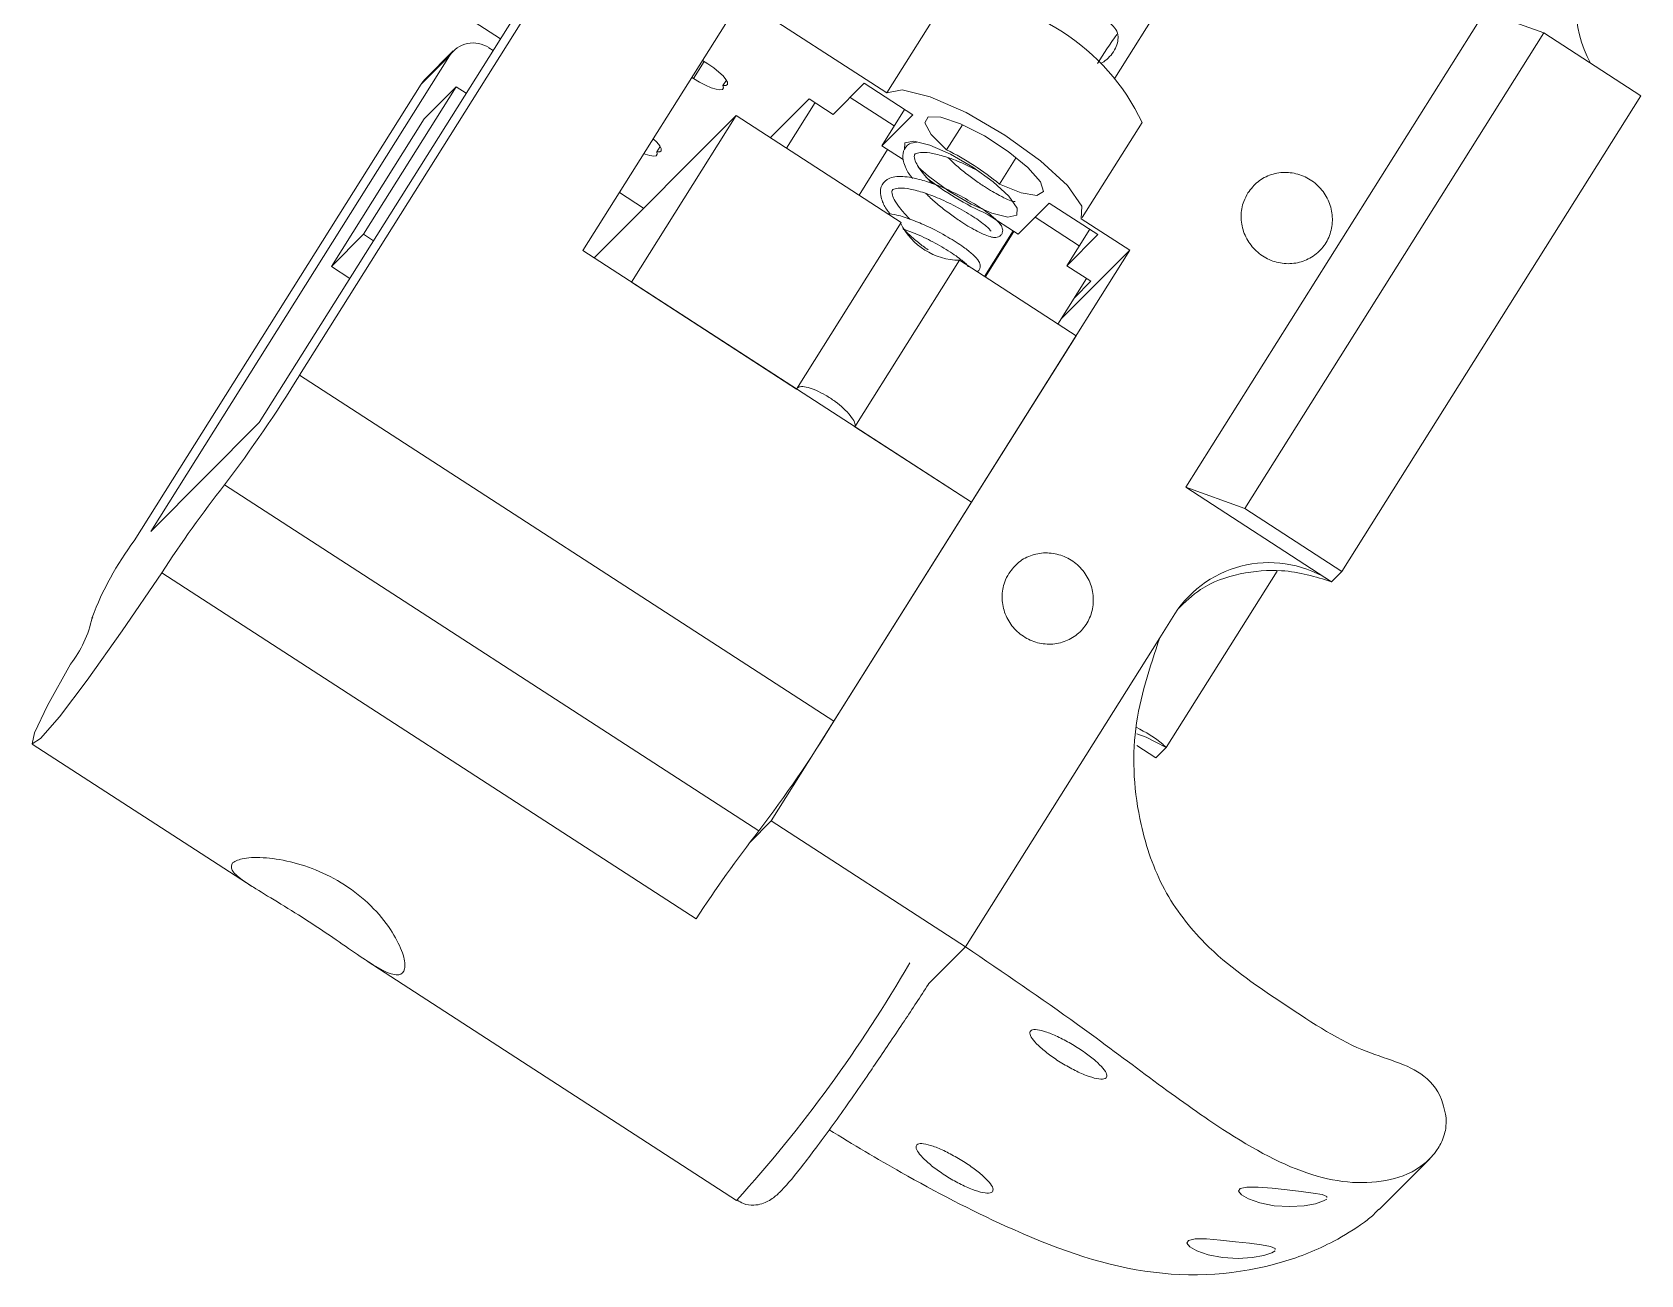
# Model space of a CAD drawing. Header units: millimetres. Extents: x 0 to 1189, y 0 to 841.
# Drawn here: x 271.04 to 276.59, y 554.63 to 558.92 of the extents above; entities that cross this region are included whole.
import ezdxf

# ---------------------------------------------------------------- set-up
doc = ezdxf.new("R2010")
doc.units = ezdxf.units.MM
doc.layers.get('0').update_dxf_attribs({"lineweight": 18})

msp = doc.modelspace()

# ---------------------------------------------------------------- linework, layer by layer
at = {"color": 7, "linetype": 'Continuous', "lineweight": 15}
for p, q in [((274.7787, 558.7588), (275.3536, 559.6737)), ((271.9657, 557.7348), (272.9557, 559.3105)), ((272.6584, 558.8951), (272.0734, 559.2741)), ((271.8265, 557.571), (272.8576, 559.2121)), ((272.943, 558.1642), (273.4888, 559.0328)), ((273.4895, 559.034), (273.9923, 558.7083)), ((274.1986, 559.0365), (273.9923, 558.7083)), ((275.0239, 557.3473), (276.055, 558.9884)), ((276.055, 558.9884), (276.2583, 558.9156)), ((275.2272, 557.2745), (276.2583, 558.9156)), ((276.2583, 558.9156), (276.5936, 558.6985)), ((272.633, 558.8547), (272.6182, 558.8643)), ((272.4828, 558.8366), (271.4517, 557.1954)), ((272.4828, 558.8366), (272.3847, 558.7382)), ((272.4959, 558.8529), (272.3977, 558.7545)), ((273.3745, 558.8081), (273.3554, 558.8205)), ((273.3246, 558.7581), (273.3186, 558.7619)), ((273.4264, 558.7333), (273.4382, 558.7522)), ((272.3847, 558.7382), (271.3947, 557.1626)), ((272.1859, 558.2204), (272.5055, 558.7292)), ((272.5055, 558.7292), (272.3949, 558.6183)), ((272.5055, 558.7292), (272.5401, 558.7068)), ((273.8067, 558.6342), (273.9137, 558.7415)), ((273.865, 558.6927), (274.0173, 558.5941)), ((273.9137, 558.7415), (274.0814, 558.6329)), ((275.5624, 557.0574), (276.5936, 558.6985)), ((273.5896, 558.5535), (273.7237, 558.6879)), ((273.7441, 558.6748), (273.6452, 558.5175)), ((273.7237, 558.6879), (273.8067, 558.6342)), ((274.0532, 558.6512), (273.9743, 558.5256)), ((272.3949, 558.6183), (272.0752, 558.1095)), ((273.4715, 558.63), (272.9817, 558.1391)), ((273.1106, 558.0556), (273.4715, 558.63)), ((273.4715, 558.63), (274.0414, 558.2609)), ((274.0814, 558.6329), (273.9743, 558.5256)), ((274.2526, 558.5986), (274.1982, 558.512)), ((274.6663, 558.2783), (274.8725, 558.6065)), ((273.9743, 558.5256), (274.0479, 558.4779)), ((273.2098, 558.5233), (273.1979, 558.5044)), ((273.8958, 558.3552), (273.9946, 558.5124)), ((274.4383, 558.4855), (274.3806, 558.3938)), ((273.1524, 558.3102), (273.0688, 558.3643)), ((274.4453, 558.2205), (274.5524, 558.3278)), ((274.5524, 558.3278), (274.72, 558.2193)), ((273.6805, 557.6865), (274.0414, 558.2609)), ((274.3383, 558.2899), (274.4453, 558.2205)), ((274.5036, 558.279), (274.6559, 558.1804)), ((274.6628, 558.274), (274.8304, 558.1654)), ((272.0752, 558.1095), (272.1859, 558.2204)), ((272.2204, 558.198), (272.1859, 558.2204)), ((274.3288, 558.0747), (274.4276, 558.232)), ((274.3316, 558.0729), (274.4304, 558.2302)), ((274.6918, 558.2375), (274.6129, 558.112)), ((274.72, 558.2193), (274.6129, 558.112)), ((272.943, 558.1642), (274.2839, 557.2956)), ((273.593, 556.1961), (274.8304, 558.1654)), ((274.5925, 557.927), (274.8304, 558.1654)), ((272.0752, 558.1095), (272.1389, 558.0683)), ((274.2425, 558.1306), (273.8816, 557.5562)), ((274.2425, 558.1306), (274.6448, 557.87)), ((274.6129, 558.112), (274.6959, 558.0582)), ((273.1106, 558.0556), (273.6805, 557.6865)), ((274.681, 558.0678), (274.5822, 557.9105)), ((274.6959, 558.0582), (274.6395, 558.0017)), ((274.2839, 557.2956), (274.6448, 557.87)), ((271.9657, 557.7348), (273.8095, 556.5405)), ((271.4517, 557.1954), (271.8265, 557.571)), ((273.8816, 557.5562), (274.2839, 557.2956)), ((273.5503, 556.1617), (271.7066, 557.356)), ((275.5267, 557.0216), (275.0239, 557.3473)), ((275.0239, 557.3473), (275.2272, 557.2745)), ((273.8095, 556.5405), (274.2839, 557.2956)), ((275.2272, 557.2745), (275.5624, 557.0574)), ((273.3334, 555.8583), (271.4897, 557.0526)), ((274.9557, 556.4493), (275.3384, 557.0585)), ((275.5624, 557.0574), (275.5267, 557.0216)), ((271.2486, 556.8984), (271.2525, 556.8959)), ((274.9853, 556.9105), (274.9337, 556.8285)), ((274.2635, 555.7618), (274.9337, 556.8285)), ((271.0432, 556.4614), (271.8018, 555.97)), ((274.92, 556.4136), (274.8539, 556.4564)), ((274.9557, 556.4493), (274.92, 556.4136)), ((273.5189, 556.1218), (273.593, 556.1961)), ((273.593, 556.1961), (274.2635, 555.7618)), ((272.1991, 555.7126), (273.4735, 554.8871)), ((275.9195, 555.1847), (275.9213, 555.1714)), ((275.6903, 554.8558), (275.8651, 555.0309))]:
    msp.add_line(p, q, dxfattribs=at)
at = {"color": 8, "linetype": 'Continuous', "lineweight": 15}
for p, q in [((273.3614, 558.8167), (273.3246, 558.7581)), ((271.2497, 556.8982), (271.2524, 556.8965)), ((274.2635, 555.7618), (274.1361, 555.6341))]:
    msp.add_line(p, q, dxfattribs=at)
at = {"color": 7, "linetype": 'Continuous', "lineweight": 15}
for points in [[(273.4264, 558.7333), (273.4365, 558.7338), (273.4417, 558.7377), (273.4417, 558.7448), (273.4366, 558.7546), (273.4265, 558.7667), (273.4122, 558.7802), (273.3945, 558.7943), (273.3745, 558.8081)], [(272.3847, 558.7382), (272.391, 558.747), (272.3977, 558.7545)], [(273.3246, 558.7581), (273.3457, 558.7453), (273.3666, 558.7344), (273.386, 558.726), (273.4028, 558.7207), (273.4158, 558.7188), (273.4244, 558.7204), (273.428, 558.7253), (273.4264, 558.7333)], [(273.9923, 558.7083), (274.0452, 558.7191), (274.141, 558.6952), (274.2652, 558.6403), (274.3989, 558.5626), (274.5218, 558.4741), (274.6151, 558.3882), (274.6646, 558.3179), (274.6628, 558.274)], [(274.3806, 558.3938), (274.4556, 558.3633), (274.5092, 558.354), (274.5326, 558.3676), (274.5219, 558.4018), (274.4788, 558.4508), (274.4105, 558.5065), (274.3285, 558.5597), (274.2462, 558.6015), (274.1776, 558.6248), (274.1339, 558.6259), (274.1224, 558.6046), (274.1451, 558.5644), (274.1982, 558.512)], [(273.198, 558.5044), (273.2081, 558.5049), (273.2133, 558.5088), (273.2133, 558.5159), (273.2081, 558.5258), (273.1981, 558.5378), (273.1854, 558.5499)], [(274.0529, 558.5116), (274.0545, 558.5355), (274.0849, 558.5417), (274.14, 558.528), (274.2114, 558.4964), (274.2883, 558.4518), (274.3589, 558.4009), (274.4126, 558.3514), (274.441, 558.311), (274.44, 558.2858), (274.4096, 558.2795), (274.3545, 558.2933), (274.2831, 558.3249), (274.2062, 558.3695)], [(273.1532, 558.4988), (273.1576, 558.4971), (273.1744, 558.4918), (273.1875, 558.4899), (273.196, 558.4915), (273.1996, 558.4964), (273.1979, 558.5045)], [(274.2062, 558.3695), (274.1356, 558.4204), (274.0998, 558.4516)], [(271.1745, 556.7368), (271.0958, 556.5943), (271.0508, 556.5005), (271.0427, 556.4617), (271.072, 556.4806), (271.1366, 556.5558), (271.2323, 556.6824), (271.3527, 556.8518), (271.4897, 557.0526)], [(274.9557, 556.4493), (274.8863, 556.4854), (274.854, 556.4969)], [(275.5102, 554.8967), (275.5104, 554.9), (275.4943, 554.9067), (275.4634, 554.9124), (275.4214, 554.9178), (275.3728, 554.9234), (275.3216, 554.9288), (275.2729, 554.9327), (275.2339, 554.9328), (275.2112, 554.9278), (275.2058, 554.9184), (275.2157, 554.906), (275.2402, 554.8919), (275.279, 554.8784), (275.3288, 554.8687), (275.3822, 554.8654), (275.4313, 554.8684), (275.4713, 554.8756), (275.499, 554.8849), (275.5098, 554.8917)], [(275.3317, 554.7179), (275.3319, 554.7211), (275.3159, 554.7279), (275.285, 554.7335), (275.243, 554.739), (275.1944, 554.7445), (275.1432, 554.7499), (275.0944, 554.7538), (275.0554, 554.754), (275.0327, 554.749), (275.0274, 554.7396), (275.0373, 554.7272), (275.0618, 554.7131), (275.1005, 554.6995), (275.1504, 554.6898), (275.2038, 554.6866), (275.2528, 554.6895), (275.2928, 554.6968), (275.3206, 554.7061), (275.3314, 554.7128)]]:
    msp.add_lwpolyline(points, dxfattribs=at)
for centre, radius, start, end in [((276.7636, 559.0021), 0.393, 148.3955, 209.1506), ((274.1944, 558.2868), 0.7497, 25.2439, 89.6814), ((272.5642, 558.784), 0.0968, 56.0712, 147.111), ((275.9589, 558.0557), 1.4513, 143.9346, 148.701), ((273.7509, 557.6216), 0.9964, 50.8032, 63.3294), ((274.7304, 559.1811), 0.9737, 231.6343, 246.2514), ((274.2464, 558.3619), 0.2314, 206.6733, 269.0443), ((267.9826, 560.1818), 4.6747, 322.8092, 328.4371), ((275.3204, 554.5437), 4.5792, 142.1098, 146.7776), ((272.2774, 556.5066), 1.0998, 143.3838, 159.1407), ((275.3105, 556.7002), 0.3873, 56.0719, 147.1126), ((270.8625, 556.9804), 0.3959, 322.0231, 348.0201), ((269.8238, 558.9891), 4.6777, 322.811, 328.4353), ((277.1555, 553.3556), 4.5685, 142.1044, 146.783)]:
    msp.add_arc(centre, radius, start, end, dxfattribs=at)
at = {"color": 8, "linetype": 'Continuous', "lineweight": 15}
msp.add_arc((269.9465, 558.0841), 4.7603, 317.8091, 330.042, dxfattribs=at)
at = {"color": 7, "linetype": 'Continuous', "lineweight": 15}
for points, knots in [([(274.4288, 558.9871), (274.4281, 558.9932), (274.4263, 559.0092), (274.4339, 559.0365), (274.4472, 559.0638), (274.4633, 559.0849), (274.481, 559.0989), (274.5022, 559.1055), (274.5301, 559.1005), (274.5701, 559.0762), (274.6237, 559.0358), (274.691, 558.994), (274.7474, 558.9628), (274.779, 558.934), (274.788, 558.9155), (274.7894, 558.9052), (274.7897, 558.9035)], [0, 0, 0, 0, 0.0182196, 0.0477884, 0.0736281, 0.097973, 0.1222314, 0.1474546, 0.1815884, 0.2295773, 0.2969802, 0.3654632, 0.4369166, 0.4728714, 0.5035543, 0.5095196, 0.5095196, 0.5095196, 0.5095196]), ([(274.7897, 558.9035), (274.7896, 558.8959), (274.7894, 558.8808), (274.7785, 558.8561), (274.7619, 558.8331), (274.7448, 558.8183), (274.7342, 558.8122), (274.7312, 558.8105)], [0, 0, 0, 0, 0.0266862, 0.0534568, 0.0801067, 0.1053363, 0.115326, 0.115326, 0.115326, 0.115326]), ([(274.0958, 558.538), (274.0866, 558.5369), (274.0648, 558.5342), (274.0467, 558.5088), (274.0458, 558.4803), (274.0551, 558.4526), (274.0657, 558.4313), (274.0785, 558.4162), (274.0809, 558.4134)], [0, 0, 0, 0, 0.0272722, 0.0647463, 0.0979558, 0.1211192, 0.1545119, 0.1623144, 0.1623144, 0.1623144, 0.1623144]), ([(274.1483, 558.3957), (274.1377, 558.4069), (274.1166, 558.4293), (274.0971, 558.4573), (274.0854, 558.4831), (274.087, 558.496), (274.091, 558.4993), (274.1128, 558.5047), (274.1492, 558.5007), (274.1993, 558.4872), (274.2568, 558.4652), (274.2935, 558.4459), (274.311, 558.4368)], [0, 0, 0, 0, 0.0325654, 0.065066, 0.0938554, 0.1367601, 0.1688269, 0.2029461, 0.2389333, 0.2775729, 0.3196025, 0.3577924, 0.3577924, 0.3577924, 0.3577924]), ([(274.204, 558.4843), (274.2094, 558.4789), (274.2251, 558.4631), (274.2558, 558.4374), (274.2926, 558.4092), (274.3361, 558.3789), (274.3883, 558.3497), (274.4175, 558.3349), (274.4332, 558.3337), (274.4345, 558.3336)], [0, 0, 0, 0, 0.0197991, 0.0579626, 0.0977802, 0.1344967, 0.1951863, 0.271331, 0.2781868, 0.2781868, 0.2781868, 0.2781868]), ([(274.1266, 558.3612), (274.132, 558.3558), (274.1478, 558.34), (274.1784, 558.3143), (274.2153, 558.2861), (274.2588, 558.2559), (274.3108, 558.2259), (274.3444, 558.212), (274.3678, 558.2082), (274.384, 558.2142), (274.3909, 558.2256), (274.3924, 558.2371), (274.3864, 558.2533), (274.3673, 558.2732), (274.333, 558.301), (274.28, 558.3348), (274.2163, 558.3687), (274.1553, 558.3943), (274.0957, 558.4135), (274.0371, 558.4229), (273.9931, 558.4148), (273.9691, 558.3861), (273.9685, 558.3571), (273.9778, 558.3295), (273.9883, 558.3082), (274.0011, 558.2932), (274.0035, 558.2903)], [0, 0, 0, 0, 0.0176889, 0.0517835, 0.0873561, 0.1201574, 0.174378, 0.2424053, 0.2651282, 0.2912317, 0.3048255, 0.3182462, 0.344398, 0.391613, 0.4352403, 0.4902071, 0.5493105, 0.5933126, 0.6364451, 0.697488, 0.7576408, 0.8030707, 0.8433275, 0.8714071, 0.911886, 0.9213442, 0.9213442, 0.9213442, 0.9213442]), ([(275.2378, 558.3633), (275.2485, 558.3771), (275.27, 558.4047), (275.3178, 558.429), (275.3706, 558.4369), (275.4239, 558.4264), (275.4712, 558.3991), (275.5073, 558.358), (275.5281, 558.3076), (275.5313, 558.2538), (275.5166, 558.2025), (275.4855, 558.1595), (275.4416, 558.1298), (275.3899, 558.1165), (275.3361, 558.1213), (275.2863, 558.1436), (275.2462, 558.1809), (275.2202, 558.229), (275.2115, 558.2822), (275.2191, 558.3288), (275.2326, 558.3537), (275.2378, 558.3633)], [0, 0, 0, 0, 0.0530362, 0.106068, 0.1591038, 0.2121371, 0.2651752, 0.3182105, 0.3712443, 0.4242738, 0.477309, 0.5303381, 0.5833777, 0.6364092, 0.6894458, 0.7424796, 0.7955118, 0.848544, 0.9015862, 0.9546107, 0.9878068, 0.9878068, 0.9878068, 0.9878068]), ([(274.0709, 558.2726), (274.0604, 558.2838), (274.0392, 558.3062), (274.0197, 558.3342), (274.0081, 558.36), (274.0097, 558.3729), (274.0137, 558.3762), (274.0354, 558.3817), (274.0718, 558.3776), (274.1221, 558.3641), (274.1823, 558.3408), (274.2348, 558.314), (274.2747, 558.291), (274.3023, 558.2732), (274.3241, 558.2571), (274.3392, 558.2441), (274.3479, 558.2364), (274.3512, 558.2308), (274.3513, 558.2324), (274.3513, 558.2325)], [0, 0, 0, 0, 0.0325191, 0.0649718, 0.0937219, 0.1365638, 0.1685844, 0.2026556, 0.2385921, 0.2771767, 0.3191465, 0.3638889, 0.3884503, 0.4139787, 0.4383953, 0.4607589, 0.4812339, 0.4995912, 0.5021454, 0.5021454, 0.5021454, 0.5021454]), ([(274.3023, 558.0919), (274.3042, 558.0925), (274.3093, 558.0942), (274.3134, 558.1027), (274.3151, 558.1139), (274.3091, 558.1303), (274.29, 558.1501), (274.2556, 558.1779), (274.2027, 558.2117), (274.1388, 558.2458), (274.0782, 558.2709), (274.0295, 558.2877), (274.0042, 558.2906), (273.9935, 558.2919)], [0, 0, 0, 0, 0.0086341, 0.0228911, 0.0369665, 0.0643935, 0.1139154, 0.1596694, 0.2173144, 0.2793051, 0.3254496, 0.3706904, 0.4035181, 0.4035181, 0.4035181, 0.4035181]), ([(274.0471, 558.239), (274.0658, 558.2322), (274.1056, 558.2177), (274.1575, 558.1908), (274.1974, 558.1679), (274.225, 558.1501), (274.2468, 558.134), (274.2619, 558.1211), (274.2706, 558.1133), (274.2739, 558.1077), (274.274, 558.1093), (274.274, 558.1095)], [0, 0, 0, 0, 0.0472994, 0.1002899, 0.1293734, 0.1596103, 0.1885233, 0.2150096, 0.2392574, 0.2609973, 0.2640198, 0.2640198, 0.2640198, 0.2640198]), ([(274.0493, 558.2381), (274.0547, 558.2327), (274.0705, 558.2169), (274.0995, 558.1924), (274.1228, 558.1749), (274.1339, 558.1666)], [0, 0, 0, 0, 0.0237082, 0.0694127, 0.1108969, 0.1108969, 0.1108969, 0.1108969]), ([(273.6805, 557.6865), (273.6806, 557.6866), (273.6811, 557.688), (273.6843, 557.6925), (273.6952, 557.6961), (273.7184, 557.6929), (273.7477, 557.6826), (273.7805, 557.6659), (273.8029, 557.6512), (273.8234, 557.6361), (273.8443, 557.6189), (273.8681, 557.5935), (273.8818, 557.5712), (273.8832, 557.5603), (273.8817, 557.5563), (273.8816, 557.5562)], [0, 0, 0, 0, 0.0012978, 0.0115175, 0.0415177, 0.0694698, 0.095497, 0.1206003, 0.1454769, 0.1465071, 0.1709092, 0.2002115, 0.2311183, 0.2618567, 0.2631553, 0.2631553, 0.2631553, 0.2631553]), ([(273.6799, 557.6856), (273.68, 557.6858), (273.6801, 557.6862), (273.6804, 557.6864), (273.6805, 557.6865)], [0, 0, 0, 0, 0.000910967, 0.001142956, 0.001142956, 0.001142956, 0.001142956]), ([(274.4129, 557.0504), (274.4236, 557.0642), (274.4451, 557.0918), (274.4929, 557.1162), (274.5457, 557.124), (274.599, 557.1135), (274.6463, 557.0862), (274.6824, 557.0451), (274.7032, 556.9947), (274.7064, 556.9409), (274.6917, 556.8896), (274.6606, 556.8467), (274.6167, 556.8169), (274.5649, 556.8036), (274.5112, 556.8084), (274.4614, 556.8307), (274.4213, 556.868), (274.3953, 556.9161), (274.3866, 556.9693), (274.3942, 557.0159), (274.4077, 557.0408), (274.4129, 557.0504)], [0, 0, 0, 0, 0.05304, 0.1060764, 0.1591055, 0.2121446, 0.2651717, 0.3182109, 0.3712425, 0.4242836, 0.4773188, 0.5303478, 0.5833874, 0.636419, 0.6894556, 0.7424895, 0.7955216, 0.8485536, 0.9015949, 0.9546303, 0.9878162, 0.9878162, 0.9878162, 0.9878162]), ([(275.5267, 557.0216), (275.4712, 557.0386), (275.3752, 557.0679), (275.2111, 557.0551), (275.0814, 557.0099), (275.0206, 556.9511), (274.9954, 556.9268)], [0, 0, 0, 0, 0.1928489, 0.3331825, 0.4737214, 0.5725618, 0.5725618, 0.5725618, 0.5725618]), ([(274.9337, 556.8285), (274.899, 556.7253), (274.8294, 556.5189), (274.8504, 556.2121), (274.939, 555.9527), (275.1107, 555.7332), (275.3676, 555.5608), (275.6193, 555.392), (275.8326, 555.351), (275.9053, 555.2504), (275.9169, 555.1968), (275.9195, 555.1847)], [0, 0, 0, 0, 0.278497, 0.557121, 0.757828, 0.959518, 1.266434, 1.633863, 1.950549, 2.12202, 2.172176, 2.172176, 2.172176, 2.172176]), ([(274.8521, 556.5195), (274.8848, 556.5022), (274.9226, 556.4823), (274.9519, 556.4532), (274.9557, 556.4493)], [0, 0, 0, 0, 0.109175, 0.1256764, 0.1256764, 0.1256764, 0.1256764]), ([(271.734, 556.0517), (271.7309, 556.044), (271.7248, 556.0285), (271.7632, 555.9943), (271.831, 555.9513), (271.9227, 555.8969), (272.022, 555.8339), (272.1153, 555.7699), (272.1974, 555.7126), (272.2648, 555.6718), (272.3112, 555.6597), (272.332, 555.6811), (272.3268, 555.731), (272.2951, 555.8019), (272.235, 555.8839), (272.1487, 555.9612), (272.0474, 556.0196), (271.9431, 556.0558), (271.8464, 556.0715), (271.7673, 556.07), (271.745, 556.0578), (271.734, 556.0517)], [0, 0, 0, 0, 0.078301, 0.156507, 0.237272, 0.320458, 0.400679, 0.477067, 0.554761, 0.636719, 0.719519, 0.798561, 0.875211, 0.953958, 1.036458, 1.118806, 1.196728, 1.273057, 1.352872, 1.435975, 1.516686, 1.516686, 1.516686, 1.516686]), ([(275.9213, 555.1714), (275.9217, 555.1597), (275.9224, 555.1413), (275.915, 555.11), (275.9045, 555.0841), (275.8892, 555.0585), (275.8654, 555.0292), (275.8055, 554.9798), (275.6718, 554.9355), (275.4435, 554.9586), (275.0969, 555.1536), (274.705, 555.4617), (274.3944, 555.6728), (274.2635, 555.7618)], [0, 0, 0, 0, 0.039644, 0.062583, 0.085742, 0.105377, 0.133595, 0.186849, 0.363938, 0.734952, 1.114191, 1.637916, 2.019386, 2.019386, 2.019386, 2.019386]), ([(273.9581, 555.3668), (273.9892, 555.4125), (274.047, 555.4972), (274.1075, 555.5905), (274.1354, 555.6334)], [0, 0, 0, 0, 0.1727032, 0.3201596, 0.3201596, 0.3201596, 0.3201596]), ([(274.7487, 555.3097), (274.7502, 555.3135), (274.7533, 555.3211), (274.7395, 555.3423), (274.7134, 555.3681), (274.6764, 555.3969), (274.6322, 555.4255), (274.5859, 555.4505), (274.5431, 555.4685), (274.5095, 555.4773), (274.4888, 555.4759), (274.4827, 555.465), (274.4911, 555.4462), (274.5132, 555.4214), (274.5471, 555.3928), (274.5895, 555.3636), (274.6359, 555.3372), (274.6805, 555.317), (274.7174, 555.3058), (274.74, 555.3042), (274.7463, 555.3082), (274.7487, 555.3097)], [0, 0, 0, 0, 0.0341617, 0.0683104, 0.1027953, 0.1380415, 0.1741003, 0.210654, 0.2471059, 0.2828662, 0.3176758, 0.3517429, 0.3856035, 0.4198587, 0.4549214, 0.4908809, 0.5274052, 0.5639024, 0.5997885, 0.6348094, 0.6560109, 0.6560109, 0.6560109, 0.6560109]), ([(273.4759, 554.888), (273.4826, 554.8835), (273.5, 554.8718), (273.5322, 554.8691), (273.5622, 554.8745), (273.5852, 554.8852), (273.6075, 554.9007), (273.6398, 554.9317), (273.6983, 555.0015), (273.8014, 555.1406), (273.8911, 555.2673), (273.9465, 555.3495), (273.9581, 555.3668)], [0, 0, 0, 0, 0.0169508, 0.0434417, 0.0670723, 0.0916093, 0.1245998, 0.1945365, 0.3673183, 0.5305212, 0.6853521, 0.726613, 0.726613, 0.726613, 0.726613]), ([(273.7927, 555.1303), (273.8755, 555.0805), (274.0773, 554.9591), (274.4418, 554.7697), (274.8831, 554.6079), (275.2689, 554.6336), (275.5136, 554.7306), (275.6176, 554.7948), (275.6695, 554.8347), (275.6853, 554.8516), (275.6897, 554.8563)], [0, 0, 0, 0, 0.265712, 0.647918, 1.156781, 1.669224, 1.871799, 1.997966, 2.043653, 2.061626, 2.061626, 2.061626, 2.061626]), ([(274.3561, 554.9162), (274.3576, 554.9201), (274.3607, 554.9277), (274.3469, 554.9489), (274.3209, 554.9747), (274.2838, 555.0035), (274.2396, 555.0321), (274.1933, 555.0571), (274.1506, 555.0751), (274.1169, 555.0838), (274.0962, 555.0824), (274.0901, 555.0716), (274.0986, 555.0528), (274.1207, 555.0279), (274.1545, 554.9994), (274.1969, 554.9702), (274.2433, 554.9438), (274.288, 554.9236), (274.3248, 554.9124), (274.3474, 554.9108), (274.3537, 554.9147), (274.3561, 554.9162)], [0, 0, 0, 0, 0.0341617, 0.0683135, 0.102794, 0.1380474, 0.1741025, 0.2106561, 0.2471077, 0.282869, 0.3176784, 0.3517436, 0.3856047, 0.4198596, 0.4549266, 0.4908814, 0.5274055, 0.563899, 0.5997895, 0.63481, 0.6560092, 0.6560092, 0.6560092, 0.6560092])]:
    msp.add_open_spline(points, degree=3, knots=knots, dxfattribs=at)

doc.saveas('drawing.dxf')
